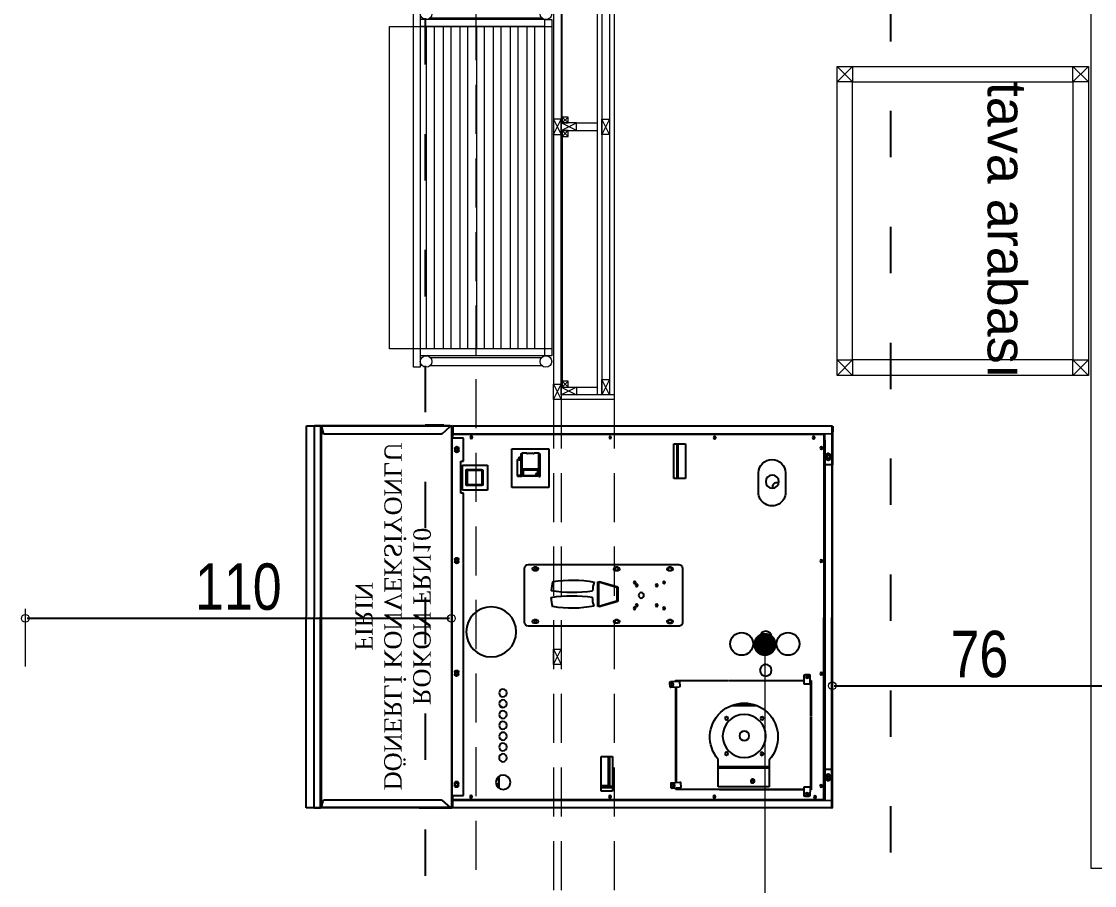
# Model space of a CAD drawing. Header units: millimetres. Extents: x 54215 to 67697, y 23496 to 56611.
# Drawn here: x 57373.9 to 57651.6, y 44708.9 to 44932.6 of the extents above; entities that cross this region are included whole.
import ezdxf

# ---------------------------------------------------------------- set-up
doc = ezdxf.new("R2010")
doc.units = ezdxf.units.MM
for name, pattern in [('ACAD_ISO03W100', [30, 12, -18]), ('DASHDOT', [1, 0.5, -0.25, 0, -0.25]), ('DASHED', [19.05, 12.7, -6.35])]:
    doc.linetypes.add(name, pattern=pattern)
for name, color, linetype, lineweight in [('- 0.25', 43, 'Continuous', 25), ('no3_ahsap gorunus on ince', 32, 'Continuous', 13), ('no3_ahşap gorunus on kalın', 22, 'Continuous', 15), ('no3_cam kesit arka', 141, 'Continuous', 18), ('no3_duvar kaplama', 8, 'Continuous', 0), ('no3_kutu profil gorunus', 8, 'Continuous', 0), ('no3_kutuprofil kesit', 74, 'Continuous', 18), ('no3_sıhhi tesisat işaretleri', 172, 'Continuous', 0), ('no3_tefriş izdüşüm', 87, 'Continuous', 15), ('no3_ölçü tefriş', 252, 'Continuous', 0), ('t_yazı', 154, 'Continuous', 25), ('ölçü', 4, 'Continuous', 13)]:
    doc.layers.add(name, color=color, linetype=linetype, lineweight=lineweight)
doc.layers.add('0 rölöve', color=7, linetype='Continuous', true_color=0xf1380e)
doc.layers.add('no3_alçıpan kesit', color=7, linetype='Continuous', lineweight=20, true_color=0xf5003d)
for name, color, linetype in [('S2000-019 Su Tes İşaretler', 5, 'Continuous'), ('SIH', 4, 'Continuous'), ('wall', 4, 'Continuous')]:
    doc.layers.add(name, color=color, linetype=linetype)
doc.styles.add('olcu', font='arial.ttf', dxfattribs={"width": 0.8})
doc.styles.get("Standard").update_dxf_attribs({"font": 'arial.ttf'})
doc.dimstyles.new('tufan', dxfattribs={"dimtxt": 12, "dimasz": 0.5, "dimexe": 1.25, "dimexo": 0.625, "dimgap": 2, "dimtad": 1, "dimdec": 0, "dimzin": 1, "dimtxsty": 'olcu', "dimblk1": 'sol', "dimblk2": 'sag', "dimsah": 1, "dimcen": 0, "dimse1": 1, "dimse2": 1, "dimclrd": 256, "dimclrt": 256, "dimadec": 0, "dimazin": 0, "dimtfac": 1, "dimtdec": 0, "dimtix": 1, "dimtmove": 0, "dimatfit": 2, "dimldrblk": 'NONE', "dimfxl": 1.25, "dimarcsym": 0})

# ---------------------------------------------------------------- blocks, each defined once
blk = doc.blocks.new('BLOKKKKKKKKKKKKKKKKK')
at = {"color": 1}
for p, q in [((18302.1, -50834.9), (18302.1, -51821.9)), ((18302.2, -50834.9), (18302.1, -50834.9)), ((18323.1, -50833.9), (18302.2, -50833.9)), ((18302.2, -50833.9), (18302.2, -50834.9)), ((18304.1, -50833.9), (18303.2, -50833.9)), ((18324.1, -50833.9), (18304.1, -50833.9)), ((18304.1, -50833.9), (18304.1, -50833.9)), ((18323.1, -50833.9), (18323.1, -51822.9)), ((18323.1, -50833.9), (18339.2, -50833.9)), ((18339.1, -50833.9), (18324.1, -50833.9)), ((18324.1, -50833.9), (18324.1, -50833.9)), ((18339.2, -50833.9), (18339.2, -50844.9)), ((18339.2, -50834.9), (18340.1, -50834.9)), ((18340.1, -50844.9), (18339.2, -50844.9)), ((18339.2, -50844.9), (18339.2, -51811.9)), ((18340.2, -50844.9), (18339.2, -50844.9)), ((18340.1, -50844.9), (18340.1, -50834.9)), ((18340.2, -50844.9), (18340.2, -51811.9)), ((18340.4, -50836), (18341.3, -50835.8)), ((18340.4, -50863.7), (18340.4, -50836)), ((18340.5, -50836), (18340.4, -50836)), ((18340.5, -50847.9), (18340.5, -50836)), ((18341.5, -50847.9), (18340.5, -50847.9)), ((18340.5, -50847.9), (18340.5, -51808.9)), ((18341.2, -50833.9), (18341.3, -50833.9)), ((18341.2, -50834.9), (18341.3, -50834.9)), ((18341.3, -50835.8), (18341.2, -50835)), ((18341.4, -50835), (18341.2, -50835)), ((18674.7, -50833.9), (18341.3, -50833.9)), ((18341.3, -50833.9), (18341.3, -50833.9)), ((18341.3, -50834.9), (18341.3, -50834.9)), ((18674.5, -50835), (18341.4, -50835)), ((18341.4, -50835), (18345.9, -50853.2)), ((18341.5, -50847.9), (18341.5, -50835.5)), ((18341.5, -50847.9), (18341.5, -51808.9)), ((18594.9, -50833.9), (18594.9, -50833.8)), ((18678.9, -50833.8), (18594.9, -50833.8)), ((18594.9, -50833.9), (18678.8, -50833.9)), ((18594.9, -50833.9), (18594.9, -50833.9)), ((18653.4, -50854.2), (18674.5, -50835)), ((18674.5, -50834.9), (18677.9, -50834.9)), ((18674.7, -50833.9), (18674.8, -50833.9)), ((18674.8, -50833.9), (18678.8, -50833.9)), ((18674.8, -50834.9), (18674.8, -50833.9)), ((18677.9, -50834.9), (18678.8, -50834.9)), ((18677.9, -51821.9), (18677.9, -50834.9)), ((18678.9, -50834.9), (18677.9, -50834.9)), ((18678.8, -50834.9), (18678.8, -50833.9)), ((18678.8, -50833.9), (18678.8, -50834.9)), ((18678.8, -50834.9), (18679.8, -50834.9)), ((18678.8, -50834.9), (18678.9, -50834.9)), ((18678.9, -50833.8), (18678.9, -50834.9)), ((18678.9, -50834.9), (18678.9, -50834.9)), ((18678.9, -50834.9), (18678.9, -50834.9)), ((18678.9, -50835), (18678.9, -50834.9)), ((18678.9, -50835), (18679.9, -50835)), ((18678.9, -50835), (18678.9, -50858.8)), ((18679.8, -50834.9), (18679.8, -50835)), ((18679.9, -50835), (18679.9, -50834.9)), ((18680.9, -50834.9), (18679.9, -50834.9)), ((18679.9, -50835), (18679.9, -50858.8)), ((18680.9, -50833.9), (18680.9, -50833.8)), ((19662.9, -50833.8), (18680.9, -50833.8)), ((19662.9, -50833.9), (18680.9, -50833.9)), ((18680.9, -50834.9), (18680.9, -50833.9)), ((18680.9, -50863.9), (18680.9, -50834.9)), ((18680.9, -50834.9), (18680.9, -50853.9)), ((19662.9, -50834.9), (18680.9, -50834.9)), ((18680.9, -50836.4), (18680.9, -50836.4)), ((18680.9, -50836.4), (18680.9, -50836.4)), ((19662.9, -50833.8), (19662.9, -50833.9)), ((19662.9, -50833.9), (19662.9, -50834.9)), ((19662.9, -50834.8), (19662.9, -50834.9)), ((19662.9, -50834.8), (19663.9, -50834.8)), ((19662.9, -50853.9), (19662.9, -50834.9)), ((19662.9, -50834.9), (19662.9, -50854.9)), ((19662.9, -50834.9), (19663.9, -50834.9)), ((19663.9, -50834.9), (19663.9, -50834.8)), ((19663.9, -50834.9), (19663.9, -50854.9)), ((18340.5, -50864.8), (18340.3, -50864.8)), ((18340.5, -50863.7), (18340.4, -50863.7)), ((18347.9, -50854.7), (18652, -50854.7)), ((18678.9, -50858.8), (18679.9, -50858.8)), ((18678.9, -51798), (18678.9, -50858.8)), ((18678.9, -51790.9), (18678.9, -50865.9)), ((18678.9, -50865.9), (18708.9, -50865.9)), ((18679.9, -50863.9), (18679.9, -50858.8)), ((18680.9, -50863.9), (18679.9, -50863.9)), ((18680.9, -50849.8), (18680.9, -50849.8)), ((18680.9, -50851.9), (18680.9, -50851.9)), ((18680.9, -50853.9), (19662.9, -50853.9)), ((18680.9, -50854.1), (18680.9, -50853.9)), ((18680.9, -50854.9), (18680.9, -50854.1)), ((19644.8, -50854.1), (18680.9, -50854.1)), ((19644.8, -50854.1), (18680.9, -50854.1)), ((19641.6, -50854.9), (18680.9, -50854.9)), ((18680.9, -50855.9), (19642.2, -50855.9)), ((18708.9, -50865.9), (18708.9, -51648.5)), ((19086, -50864.9), (19090.8, -50864.9)), ((19356.4, -50864.9), (19361.2, -50864.9)), ((19590.7, -50866.3), (19591.2, -50887.3)), ((19603.6, -50864), (19592.6, -50864.3)), ((19595, -50868.9), (19601.5, -50868.9)), ((19606.2, -50886.9), (19605.7, -50865.9)), ((19616.5, -50864.9), (19619.9, -50864.9)), ((19619.9, -50864.9), (19619.9, -50860.3)), ((19642.2, -50855.9), (19642.2, -51800.7)), ((19643.2, -51800.1), (19643.2, -50856.4)), ((19644, -50868.6), (19643.2, -50868.6)), ((19643.2, -50870.2), (19643.9, -50870.2)), ((19643.9, -51786.7), (19643.9, -50870.2)), ((19643.9, -50870.2), (19643.9, -51786.7)), ((19643.9, -50870.2), (19644, -50870.2)), ((19644, -50855), (19645.1, -50853.9)), ((19644, -50933.9), (19644, -50855)), ((19662.9, -50853.9), (19662.9, -50933.9)), ((19662.9, -50854.9), (19662.9, -50933.9)), ((19662.9, -50854.9), (19663.9, -50854.9)), ((19663.9, -50854.9), (19663.9, -50933.9)), ((18686.4, -50897.4), (18686.4, -50892.4)), ((18696.4, -50892.4), (18696.4, -50897.4)), ((18793.6, -50896.5), (18798, -50896.5)), ((18798, -50896.5), (18798, -50887.8)), ((18799.9, -50914.8), (18799.9, -50886)), ((18800.9, -50915.6), (18800.9, -50885.2)), ((19095.2, -50877.7), (19065.2, -50877.7)), ((19065.2, -50877.7), (19065.2, -50967.7)), ((19065.2, -50890.4), (19095.2, -50890.4)), ((19065.2, -50892.1), (19084.9, -50892.1)), ((19066.8, -50888.4), (19066.8, -50890.4)), ((19068.4, -50886.9), (19069.4, -50886.9)), ((19069.4, -50886.9), (19095.2, -50886.9)), ((19084.9, -50892.1), (19084.9, -50967.7)), ((19084.9, -50892.1), (19087.9, -50892.1)), ((19087.9, -50892.1), (19087.9, -50967.7)), ((19095.2, -50967.7), (19095.2, -50877.7)), ((19247.1, -50886.5), (19246.4, -50897.4)), ((19248.2, -50899.6), (19269.2, -50901.1)), ((19270.2, -50886.1), (19249.3, -50884.6)), ((19249.9, -50890.4), (19255.6, -50890.4)), ((19266, -50881.6), (19258.5, -50881.6)), ((19258.5, -50881.6), (19258.5, -50885.3)), ((19258.5, -50900.3), (19258.5, -50904.1)), ((19259.5, -50885.3), (19259.5, -50882.6)), ((19259.5, -50882.6), (19266, -50882.6)), ((19259.5, -50904.1), (19259.5, -50900.4)), ((19266, -50882.6), (19266, -50881.6)), ((19371.6, -50881.6), (19267, -50881.6)), ((19267, -50881.6), (19267, -50882.6)), ((19267, -50882.6), (19371.6, -50882.6)), ((19271.3, -50899.2), (19272.1, -50888.2)), ((19500.5, -50888.6), (19368.5, -50888.6)), ((19368.5, -50888.6), (19368.5, -50960)), ((19371.6, -50882.6), (19371.6, -50881.6)), ((19492.7, -50881.6), (19372.6, -50881.6)), ((19372.6, -50881.6), (19372.6, -50882.6)), ((19372.6, -50882.6), (19492.7, -50882.6)), ((19492.7, -50882.6), (19492.7, -50881.6)), ((19584.1, -50881.6), (19493.7, -50881.6)), ((19493.7, -50881.6), (19493.7, -50882.6)), ((19493.7, -50882.6), (19584.1, -50882.6)), ((19500.5, -50958.9), (19500.5, -50888.6)), ((19584.1, -50882.6), (19584.1, -50881.6)), ((19591.1, -50881.6), (19585.1, -50881.6)), ((19585.1, -50881.6), (19585.1, -50882.6)), ((19585.1, -50882.6), (19591.1, -50882.6)), ((19593.3, -50889.3), (19604.2, -50889)), ((19609, -50881.6), (19606.1, -50881.6)), ((19606.1, -50882.6), (19608, -50882.6)), ((19608, -50882.6), (19608, -50974.6)), ((19609, -50974.6), (19609, -50881.6)), ((19258.5, -50904.1), (19259.5, -50904.1)), ((19258.5, -50905.1), (19258.5, -51025.1)), ((19259.5, -50905.1), (19258.5, -50905.1)), ((19259.5, -51025.1), (19259.5, -50905.1)), ((19649, -50918.9), (19649, -50908.4)), ((19657, -50908.4), (19657, -50918.9)), ((19368.5, -50938.5), (19500.5, -50938.5)), ((19368.5, -50941.5), (19500.5, -50941.5)), ((19662.9, -50933.9), (19644, -50933.9)), ((19644.9, -50933.9), (19644.9, -51722.9)), ((19662.9, -50933.9), (19663.9, -50933.9)), ((19662.9, -50933.9), (19662.9, -51722.9)), ((19663.9, -50933.9), (19663.9, -51722.9)), ((19065.2, -50967.7), (19095.2, -50967.7)), ((19608, -50974.6), (19609, -50974.6)), ((19609, -50975.6), (19608, -50975.6)), ((19608, -50975.6), (19608, -51070.6)), ((19609, -51070.6), (19609, -50975.6)), ((19258.5, -51025.1), (19259.5, -51025.1)), ((19258.5, -51026.1), (19258.5, -51103.1)), ((19259.5, -51026.1), (19258.5, -51026.1)), ((19259.5, -51103.1), (19259.5, -51026.1)), ((18805.9, -51096.5), (18804.9, -51095.9)), ((18810.3, -51093.7), (18805.9, -51096.5)), ((19608, -51070.6), (19609, -51070.6)), ((19609, -51071.6), (19608, -51071.6)), ((19608, -51071.6), (19608, -51142.6)), ((19609, -51142.6), (19609, -51071.6)), ((19258.5, -51103.1), (19259.5, -51103.1)), ((19258.5, -51104.1), (19258.5, -51132.3)), ((19259.5, -51104.1), (19258.5, -51104.1)), ((19259.5, -51132.3), (19259.5, -51104.1)), ((19402.6, -51099.5), (19467.4, -51099.5)), ((19411.6, -51102.5), (19458.4, -51102.5)), ((19243.8, -51148.1), (19243.3, -51159.1)), ((19266.9, -51147.3), (19245.9, -51146.2)), ((19258.5, -51132.3), (19259.5, -51132.3)), ((19259.5, -51133.3), (19258.5, -51133.3)), ((19258.5, -51133.3), (19258.5, -51146.8)), ((19259.5, -51146.9), (19259.5, -51133.3)), ((19268.2, -51160.3), (19268.8, -51149.4)), ((19608, -51142.6), (19609, -51142.6)), ((19608, -51143.6), (19608, -51163.6)), ((19609, -51143.6), (19608, -51143.6)), ((19609, -51164.6), (19609, -51143.6)), ((18686.4, -51185.1), (18686.4, -51180.1)), ((18696.4, -51180.1), (18696.4, -51185.1)), ((19245.1, -51161.2), (19266.1, -51162.2)), ((19258.5, -51161.8), (19258.5, -51164.6)), ((19258.5, -51164.6), (19394.5, -51164.6)), ((19259.5, -51163.6), (19259.5, -51161.9)), ((19394.5, -51163.6), (19259.5, -51163.6)), ((19260.9, -51164.6), (19260.9, -51163.6)), ((19263.9, -51164.6), (19263.9, -51163.6)), ((19300.9, -51164.6), (19300.9, -51163.6)), ((19376.5, -51164.6), (19376.5, -51163.6)), ((19388, -51164.6), (19388, -51163.6)), ((19388, -51164.6), (19388, -51163.6)), ((19389.5, -51164.6), (19389.5, -51163.6)), ((19394.5, -51164.6), (19394.5, -51163.6)), ((19489.5, -51163.6), (19395.5, -51163.6)), ((19395.5, -51163.6), (19395.5, -51164.6)), ((19395.5, -51164.6), (19489.5, -51164.6)), ((19489.5, -51164.6), (19489.5, -51163.6)), ((19584.5, -51163.6), (19490.5, -51163.6)), ((19490.5, -51163.6), (19490.5, -51164.6)), ((19490.5, -51164.6), (19584.5, -51164.6)), ((19584.5, -51164.6), (19584.5, -51163.6)), ((19590.8, -51163.6), (19585.5, -51163.6)), ((19585.5, -51163.6), (19585.5, -51164.6)), ((19585.5, -51164.6), (19590.8, -51164.6)), ((19590.8, -51156.6), (19590.8, -51177.6)), ((19603.8, -51154.6), (19592.8, -51154.6)), ((19592.8, -51179.6), (19603.8, -51179.6)), ((19598, -51177.1), (19598, -51170.1)), ((19598.3, -51177.1), (19598.3, -51170.1)), ((19601.3, -51171.9), (19601.3, -51175.4)), ((19605.8, -51177.6), (19605.8, -51156.6)), ((19608, -51163.6), (19605.8, -51163.6)), ((19605.8, -51164.6), (19609, -51164.6)), ((18867.1, -51314.5), (18867.1, -51454.5)), ((19266.1, -51304.5), (18877.1, -51304.5)), ((18897.9, -51312.1), (18891.9, -51312.1)), ((19101.7, -51312.3), (19100.6, -51312.4)), ((19107.7, -51312.3), (19101.7, -51312.3)), ((19108.4, -51312.1), (19102.4, -51312.1)), ((19239.7, -51312.3), (19238.6, -51312.4)), ((19245.7, -51312.3), (19239.7, -51312.3)), ((19246.4, -51312.1), (19240.4, -51312.1)), ((19276.1, -51454.5), (19276.1, -51314.5)), ((18897.9, -51321.1), (18891.9, -51321.1)), ((19108.4, -51321.1), (19102.4, -51321.1)), ((19246.4, -51321.1), (19240.4, -51321.1)), ((19058.3, -51355.6), (19056.3, -51355.6)), ((19056.3, -51355.6), (19056.3, -51419.7)), ((19058.3, -51419.7), (19058.3, -51355.6)), ((19059.9, -51354.7), (19059.3, -51356.7)), ((19059.3, -51356.7), (19105.3, -51370.1)), ((19105.8, -51368.1), (19059.9, -51354.7)), ((19084.9, -51362), (19084.9, -51364.1)), ((19087.9, -51362.9), (19087.9, -51365)), ((19089.7, -51363.4), (19089.7, -51365.5)), ((19105.3, -51370.1), (19105.8, -51368.1)), ((19108.6, -51369), (19106.6, -51369)), ((19106.6, -51369), (19106.6, -51406.2)), ((19108.6, -51406.2), (19108.6, -51369)), ((19056.3, -51419.7), (19058.3, -51419.7)), ((19105.3, -51405.2), (19059.3, -51418.6)), ((19059.3, -51418.6), (19059.9, -51420.5)), ((19059.9, -51420.5), (19105.8, -51407.1)), ((19084.9, -51411.1), (19084.9, -51413.2)), ((19087.9, -51410.3), (19087.9, -51412.4)), ((19089.7, -51409.8), (19089.7, -51411.8)), ((19105.8, -51407.1), (19105.3, -51405.2)), ((19106.6, -51406.2), (19108.6, -51406.2)), ((18897.9, -51448.2), (18891.9, -51448.2)), ((18897.9, -51457.2), (18891.9, -51457.2)), ((19101.7, -51448.4), (19100.6, -51448.5)), ((19107.7, -51448.4), (19101.7, -51448.4)), ((19108.4, -51448.2), (19102.4, -51448.2)), ((19108.4, -51457.2), (19102.4, -51457.2)), ((19239.7, -51448.4), (19238.6, -51448.5)), ((19245.7, -51448.4), (19239.7, -51448.4)), ((19246.4, -51448.2), (19240.4, -51448.2)), ((19246.4, -51457.2), (19240.4, -51457.2)), ((18686.4, -51476.8), (18686.4, -51471.8)), ((18696.4, -51471.8), (18696.4, -51476.8)), ((18877.1, -51464.5), (19266.1, -51464.5)), ((18708.9, -51648.5), (18701.9, -51648.5)), ((18701.9, -51648.5), (18701.9, -51731.4)), ((19472.3, -51651.5), (19472.3, -51701.5)), ((19542.3, -51701.5), (19542.3, -51651.5)), ((18771, -51656.6), (18706, -51656.6)), ((18706, -51656.6), (18706, -51721.6)), ((18756.7, -51668.9), (18715.7, -51668.9)), ((18715.7, -51668.9), (18715.7, -51709.9)), ((18758.5, -51669.1), (18718.5, -51669.1)), ((18718.5, -51669.1), (18718.5, -51709.1)), ((18757.5, -51670.1), (18719.5, -51670.1)), ((18719.5, -51670.1), (18719.5, -51708.1)), ((18756.7, -51669.1), (18756.7, -51668.9)), ((18756.7, -51708.1), (18756.7, -51670.1)), ((18757.5, -51708.1), (18757.5, -51670.1)), ((18758.5, -51709.1), (18758.5, -51669.1)), ((18771, -51721.6), (18771, -51656.6)), ((18929.6, -51663.7), (18834.2, -51663.7)), ((18834.2, -51663.7), (18834.2, -51763.7)), ((18929.6, -51763.7), (18929.6, -51663.7)), ((18718.5, -51709.1), (18758.5, -51709.1)), ((18719.5, -51708.1), (18757.5, -51708.1)), ((18756.7, -51709.9), (18756.7, -51709.1)), ((18848.9, -51694.9), (18848.9, -51692.3)), ((18857.9, -51692.3), (18848.9, -51692.3)), ((18848.9, -51694.9), (18848.9, -51736.3)), ((18857.9, -51694.9), (18848.9, -51694.9)), ((18857.9, -51694.9), (18857.9, -51692.3)), ((18857.9, -51708.2), (18857.9, -51694.9)), ((18860.9, -51694.9), (18857.9, -51694.9)), ((18857.9, -51694.9), (18857.9, -51734)), ((18857.9, -51708.2), (18857.9, -51749.6)), ((18857.9, -51708.2), (18860.9, -51708.2)), ((18860.9, -51708.2), (18860.9, -51694.9)), ((18860.9, -51708.2), (18860.9, -51710.8)), ((18903.9, -51708.2), (18860.9, -51708.2)), ((18860.9, -51708.2), (18860.9, -51710.8)), ((18862.4, -51708.2), (18862.4, -51694)), ((18862.4, -51694), (18902.4, -51694)), ((18863.4, -51695), (18901.4, -51695)), ((18863.4, -51708.2), (18863.4, -51695)), ((18898, -51701.2), (18894.7, -51695)), ((18901.4, -51699.4), (18898, -51701.2)), ((18901.4, -51695), (18901.4, -51708.2)), ((18902.4, -51694), (18902.4, -51708.2)), ((18902.9, -51694.2), (18902.4, -51694.2)), ((18902.9, -51698.6), (18902.4, -51698.8)), ((18902.9, -51708.2), (18902.9, -51694.2)), ((18903.9, -51692.3), (18906.9, -51692.3)), ((18903.9, -51692.3), (18903.9, -51708.2)), ((18903.9, -51710.8), (18903.9, -51708.2)), ((18903.9, -51708.2), (18906.9, -51708.2)), ((18906.9, -51692.3), (18906.9, -51708.2)), ((18906.9, -51708.2), (18906.9, -51749.6)), ((19283.2, -51686.7), (19253.2, -51686.7)), ((19253.2, -51686.7), (19253.2, -51776.7)), ((19260.9, -51776.7), (19260.9, -51686.7)), ((19263.9, -51776.7), (19263.9, -51686.7)), ((19283.2, -51776.7), (19283.2, -51686.7)), ((18701.9, -51731.4), (18708.9, -51731.4)), ((18706, -51721.6), (18771, -51721.6)), ((18708.9, -51731.4), (18708.9, -51790.9)), ((18715.7, -51709.9), (18756.7, -51709.9)), ((18852.4, -51736.3), (18848.9, -51736.3)), ((18857.9, -51734), (18852.4, -51734)), ((18852.4, -51742.5), (18852.4, -51734)), ((18903.9, -51710.8), (18860.9, -51710.8)), ((18860.9, -51710.8), (18860.9, -51752.2)), ((18903.9, -51710.8), (18903.9, -51752.2)), ((19662.9, -51722.9), (19644, -51722.9)), ((19644, -51722.9), (19644, -51801.8)), ((19662.9, -51801.9), (19662.9, -51722.9)), ((19663.9, -51722.9), (19662.9, -51722.9)), ((19662.9, -51722.9), (19662.9, -51802.9)), ((19663.9, -51801.9), (19663.9, -51722.9)), ((18686.4, -51764.4), (18686.4, -51759.4)), ((18696.4, -51759.4), (18696.4, -51764.4)), ((18834.2, -51763.7), (18929.6, -51763.7)), ((18852.4, -51742.5), (18857.9, -51742.5)), ((18872.9, -51752.2), (18860.9, -51752.2)), ((18872.9, -51751.4), (18874.4, -51751.4)), ((18872.9, -51752.2), (18872.9, -51751.4)), ((18874.4, -51751.4), (18874.4, -51752.2)), ((18874.4, -51752.2), (18890.4, -51752.2)), ((18890.4, -51751.4), (18891.9, -51751.4)), ((18890.4, -51752.2), (18890.4, -51751.4)), ((18891.9, -51751.4), (18891.9, -51752.2)), ((18903.9, -51752.2), (18891.9, -51752.2)), ((19649, -51738), (19649, -51748.5)), ((19657, -51748.5), (19657, -51738)), ((18340.3, -51792), (18340.5, -51792)), ((18708.9, -51790.9), (18678.9, -51790.9)), ((19253.2, -51776.4), (19260.9, -51776.4)), ((19253.2, -51776.7), (19283.2, -51776.7)), ((19643.9, -51786.7), (19643.2, -51786.7)), ((19644, -51787.9), (19643.2, -51787.9)), ((19644, -51786.7), (19643.9, -51786.7)), ((18339.2, -51811.9), (18339.2, -51822.9)), ((18339.2, -51811.9), (18340.2, -51811.9)), ((18340.4, -51793.1), (18340.4, -51820.9)), ((18340.4, -51793.1), (18340.5, -51793.1)), ((18340.5, -51808.9), (18340.5, -51820.9)), ((18340.5, -51808.9), (18341.5, -51808.9)), ((18341.4, -51821.8), (18345.9, -51803.6)), ((18341.5, -51821.3), (18341.5, -51808.9)), ((18347.9, -51802.1), (18652, -51802.1)), ((18653.4, -51802.6), (18674.5, -51821.8)), ((18678.9, -51821.8), (18678.9, -51798)), ((18679.9, -51798), (18678.9, -51798)), ((18679.9, -51792.9), (18680.9, -51792.9)), ((18679.9, -51792.9), (18679.9, -51798)), ((18679.9, -51821.8), (18679.9, -51798)), ((18680.9, -51792.9), (18680.9, -51821.9)), ((19642.2, -51800.7), (18680.9, -51800.7)), ((18680.9, -51801.7), (19641.6, -51801.7)), ((18680.9, -51802.4), (18680.9, -51801.7)), ((19644.6, -51802.4), (18680.9, -51802.4)), ((18680.9, -51802.9), (18680.9, -51802.4)), ((19644.5, -51802.4), (18680.9, -51802.4)), ((18680.9, -51821.9), (18680.9, -51802.9)), ((18680.9, -51802.9), (19662.9, -51802.9)), ((18680.9, -51806.8), (18680.9, -51806.8)), ((18680.9, -51808.9), (18680.9, -51808.9)), ((19644, -51801.8), (19645.1, -51802.9)), ((19662.9, -51821.9), (19662.9, -51801.9)), ((19663.9, -51801.9), (19662.9, -51801.9)), ((19662.9, -51802.9), (19662.9, -51821.9)), ((19662.9, -51803.4), (19662.9, -51803.4)), ((19663.9, -51821.9), (19663.9, -51801.9)), ((19664.4, -51821.9), (19664.4, -51808.9)), ((18302.1, -51821.9), (18302.2, -51821.9)), ((18302.2, -51821.9), (18302.1, -51821.9)), ((18302.2, -51821.9), (18302.2, -51822.9)), ((18302.2, -51822.9), (18323.1, -51822.9)), ((18303.2, -51822.9), (18304.1, -51822.9)), ((18304.1, -51822.9), (18324.1, -51822.9)), ((18304.1, -51822.9), (18304.1, -51822.9)), ((18339.2, -51822.9), (18323.1, -51822.9)), ((18324.1, -51822.9), (18324.1, -51822.9)), ((18324.1, -51822.9), (18339.1, -51822.9)), ((18340.4, -51820.9), (18340.5, -51820.9)), ((18340.4, -51820.9), (18341.3, -51821)), ((18340.5, -51820.9), (18341.4, -51821)), ((18341.3, -51821), (18341.2, -51821.8)), ((18341.3, -51821.8), (18341.2, -51821.8)), ((18341.2, -51821.9), (18341.3, -51821.9)), ((18341.2, -51822.9), (18341.3, -51822.9)), ((18341.4, -51821), (18341.3, -51821.8)), ((18341.4, -51821.8), (18341.3, -51821.8)), ((18341.3, -51821.9), (18341.3, -51821.9)), ((18674.7, -51822.9), (18341.3, -51822.9)), ((18341.3, -51822.9), (18341.3, -51822.9)), ((18674.5, -51821.8), (18341.4, -51821.8)), ((18609.5, -51822.9), (18609.5, -51824.4)), ((18619.5, -51824.4), (18609.5, -51824.4)), ((18619.5, -51822.9), (18619.5, -51824.4)), ((18647.8, -51824.4), (18619.5, -51824.4)), ((18647.8, -51822.9), (18647.8, -51824.4)), ((18657.8, -51824.4), (18647.8, -51824.4)), ((18657.8, -51822.9), (18657.8, -51824.4)), ((18677.9, -51821.9), (18674.5, -51821.9)), ((18674.7, -51822.9), (18674.8, -51822.9)), ((18674.8, -51822.9), (18674.8, -51821.9)), ((18674.8, -51822.9), (18678.8, -51822.9)), ((18677.9, -51821.9), (18678.8, -51821.9)), ((18677.9, -51821.9), (18678.9, -51821.9)), ((18678.8, -51822.9), (18678.8, -51821.9)), ((18678.8, -51821.9), (18678.8, -51822.9)), ((18678.9, -51822.9), (18678.8, -51822.9)), ((18678.8, -51822.9), (18678.8, -51822.9)), ((18678.8, -51822.9), (18678.8, -51822.9)), ((18678.8, -51822.9), (18678.8, -51822.9)), ((18679.9, -51821.8), (18678.9, -51821.8)), ((18678.9, -51821.9), (18678.9, -51821.8)), ((18678.9, -51821.9), (18678.9, -51822.9)), ((18678.9, -51821.9), (18679.8, -51821.9)), ((18679.8, -51821.8), (18679.8, -51821.9)), ((18679.9, -51821.8), (18679.9, -51821.9)), ((18679.9, -51821.9), (18680.9, -51821.9)), ((18680.9, -51822.9), (18680.9, -51821.9)), ((19662.9, -51821.9), (18680.9, -51821.9)), ((18680.9, -51821.9), (18680.9, -51822.9)), ((18680.9, -51821.9), (18680.9, -51821.9)), ((18680.9, -51822.9), (18680.9, -51822.9)), ((19662.9, -51822.9), (18680.9, -51822.9)), ((19662.9, -51822.9), (19662.9, -51821.9)), ((19662.9, -51821.9), (19663.9, -51821.9)), ((19662.9, -51822.9), (19662.9, -51821.9)), ((19662.9, -51821.9), (19662.9, -51821.9)), ((19662.9, -51822.9), (19662.9, -51822.9)), ((19663.4, -51822.9), (19662.9, -51822.9)), ((19663.4, -51822.9), (19663.4, -51821.9))]:
    blk.add_line(p, q, dxfattribs=at)
for centre, radius in [((18729, -50863.1), 3), ((19088.4, -50863.1), 3), ((19358.8, -50863.1), 3), ((19598.3, -50870.1), 3.5), ((19618.9, -50863.1), 3), ((18691.6, -50894.9), 3.5), ((18811.9, -50900.4), 18.8), ((19252.7, -50892.4), 3.5), ((19457.5, -50904), 5), ((19457.5, -50904), 3.35), ((19634.9, -50891.2), 3), ((19653, -50913.2), 3.5), ((18811.2, -50963.7), 10), ((18811.2, -50991.7), 10), ((19435.8, -51020.5), 55.9), ((19389.8, -50974.5), 4.1), ((19481.8, -50974.5), 4.1), ((18811.2, -51019.7), 10), ((19436, -51021), 12.5), ((18811.2, -51047.7), 10), ((18811.2, -51075.7), 10), ((19389.8, -51066.5), 4.1), ((19481.8, -51066.5), 4.1), ((18811.2, -51103.7), 10), ((18811.2, -51131.7), 10), ((19249.5, -51153.9), 3.5), ((18691.6, -51182.6), 3.5), ((19491.2, -51190.7), 15), ((19598.3, -51173.6), 3.5), ((19634.9, -51182.2), 3), ((18780.9, -51289.7), 64.8), ((19491.2, -51276.7), 15), ((19493, -51277), 7), ((18894.2, -51316.8), 3.5), ((19151.6, -51351.3), 3), ((19157.1, -51358.5), 3), ((19209.1, -51358.5), 3), ((19228.1, -51351.3), 3), ((19169.1, -51384.5), 7), ((19151.6, -51417.8), 3), ((19157.1, -51410.5), 3), ((19209.1, -51410.5), 3), ((19228.1, -51417.8), 3), ((18894.2, -51452.9), 3.5), ((18691.6, -51474.3), 3.5), ((19634.9, -51473.7), 3), ((19508, -51679), 17), ((18691.6, -51761.9), 3.5), ((19634.9, -51766.2), 3), ((19653, -51743.2), 3.5), ((18729, -51793.1), 3), ((19088.4, -51793.1), 3), ((19358.8, -51793.1), 3), ((19614.9, -51793.1), 3)]:
    blk.add_circle(centre, radius, dxfattribs=at)
for centre, radius, start, end in [((18343.4, -50864), 3, 175.1425, 196.2943), ((18347.9, -50852.7), 2, 194.0362, 270), ((18652, -50852.7), 2, 270, 312.2737), ((19592.7, -50866.3), 2, 91.4327, 181.4327), ((19603.7, -50866), 2, 1.4327, 91.4327), ((18691.4, -50892.4), 5, 0, 180), ((18691.4, -50897.4), 5, 180, 0), ((19248.4, -50897.6), 2, 175.94, 265.94), ((19249.1, -50886.6), 2, 85.94, 175.94), ((19269.3, -50899.1), 2, 265.94, 355.94), ((19270.1, -50888.1), 2, 355.94, 85.94), ((19593.2, -50887.3), 2, 181.4327, 271.4327), ((19604.2, -50887), 2, 271.4327, 1.4327), ((19653, -50908.4), 4, 0, 180), ((19653, -50918.9), 4, 180, 0), ((19435, -51017.6), 88, 139.085, 41.8994), ((19245.8, -51148.2), 2, 87.0539, 177.0539), ((19266.8, -51149.3), 2, 357.0539, 87.0539), ((18691.4, -51180.1), 5, 0, 180), ((19245.2, -51159.2), 2, 177.0539, 267.0539), ((19266.2, -51160.2), 2, 267.0539, 357.0539), ((19592.8, -51156.6), 2, 90, 180), ((19592.8, -51177.6), 2, 180, 270), ((19603.8, -51156.6), 2, 0, 90), ((19603.8, -51177.6), 2, 270, 0), ((18691.4, -51185.1), 5, 180, 0), ((18877.1, -51314.5), 10, 90, 180), ((18891.9, -51316.6), 4.5, 90, 270), ((18897.9, -51316.6), 4.5, 270, 90), ((19102.4, -51316.6), 4.5, 90, 270), ((19105.4, -51316.6), 4.5, 109.1881, 70.8119), ((19107.7, -51316.8), 4.5, 293.4744, 90), ((19108.4, -51316.6), 4.5, 270, 90), ((19240.4, -51316.6), 4.5, 90, 270), ((19243.4, -51316.6), 4.5, 109.1881, 70.8119), ((19245.7, -51316.8), 4.5, 293.4744, 90), ((19246.4, -51316.6), 4.5, 270, 90), ((19266.1, -51314.5), 10, 0, 90), ((18989.6, -51651.4), 300.3, 78.9491, 99.4139), ((18990.5, -51034.7), 348.8, 261.0402, 278.6872), ((18990.5, -51740.5), 348.8, 81.3128, 98.9598), ((18989.6, -51123.8), 300.3, 260.5861, 281.0509), ((18877.1, -51454.5), 10, 180, 270), ((18891.9, -51452.7), 4.5, 90, 270), ((18897.9, -51452.7), 4.5, 270, 90), ((19102.4, -51452.7), 4.5, 90, 270), ((19105.4, -51452.7), 4.5, 109.1881, 270), ((19105.4, -51452.7), 4.5, 270, 70.8119), ((19107.7, -51452.9), 4.5, 293.4744, 90), ((19108.4, -51452.7), 4.5, 270, 90), ((19240.4, -51452.7), 4.5, 90, 270), ((19243.4, -51452.7), 4.5, 109.1881, 270), ((19243.4, -51452.7), 4.5, 270, 70.8119), ((19245.7, -51452.9), 4.5, 293.4744, 90), ((19246.4, -51452.7), 4.5, 270, 90), ((19266.1, -51454.5), 10, 270, 0), ((18691.4, -51471.8), 5, 0, 180), ((18691.4, -51476.8), 5, 180, 0), ((19507.3, -51651.5), 35, 0, 180), ((19519.8, -51666.4), 10.6, 155.844, 270), ((19519.8, -51666.4), 10.6, 270, 297.915), ((18858.1, -51695.1), 2.82, 4.653, 93.9975), ((18860.7, -51707.9), 2.82, 184.653, 273.9975), ((18904.1, -51707.9), 2.82, 266.0025, 355.347), ((18903.9, -51708.2), 0.00938, 266.0025, 355.347), ((19507.3, -51701.5), 35, 180, 0), ((19653, -51738), 4, 0, 180), ((18691.4, -51759.4), 5, 0, 180), ((18691.4, -51764.4), 5, 180, 0), ((18860.7, -51749.4), 2.82, 184.653, 273.9975), ((18904.1, -51749.4), 2.82, 266.0025, 355.347), ((19653, -51748.5), 4, 180, 0), ((18343.4, -51792.9), 3, 163.7057, 184.8575), ((18347.9, -51804.1), 2, 90, 165.9638), ((18652, -51804.1), 2, 47.7263, 90), ((19663.4, -51808.9), 1.01, 0, 59.0125), ((18341.2, -51821.8), 1.1, 180, 270), ((18657.8, -51822.9), 1.51, 270, 0)]:
    blk.add_arc(centre, radius, start, end, dxfattribs=at)
for points, knots in [([(18341.3, -50833.9), (18341.3, -50833.9), (18341.2, -50833.9), (18341.2, -50834.1), (18341.2, -50834.1), (18341.2, -50834.3), (18341.2, -50834.5), (18341.2, -50834.7), (18341.2, -50834.9), (18341.2, -50835)], [0, 0, 0, 0, 0.25, 0.25, 0.5, 0.5, 0.75, 0.75, 1, 1, 1, 1]), ([(18341.4, -50835), (18341.4, -50834.9), (18341.4, -50834.7), (18341.4, -50834.5), (18341.4, -50834.3), (18341.4, -50834.1), (18341.4, -50834.1), (18341.3, -50833.9), (18341.3, -50833.9), (18341.3, -50833.9)], [0, 0, 0, 0, 0.25, 0.25, 0.5, 0.5, 0.75, 0.75, 1, 1, 1, 1]), ([(18674.7, -50833.9), (18674.7, -50833.9), (18674.7, -50833.9), (18674.6, -50834.1), (18674.6, -50834.1), (18674.6, -50834.3), (18674.6, -50834.5), (18674.5, -50834.7), (18674.5, -50834.9), (18674.5, -50835)], [0, 0, 0, 0, 0.25, 0.25, 0.5, 0.5, 0.75, 0.75, 1, 1, 1, 1]), ([(19641.6, -50854.9), (19641.7, -50854.9), (19641.8, -50855), (19642, -50855.3), (19642.1, -50855.6), (19642.2, -50855.9)], [0, 0, 0, 0, 0.5, 0.5, 1, 1, 1, 1]), ([(19642.2, -50855.9), (19642.4, -50856), (19642.7, -50856), (19643.1, -50856.2), (19643.2, -50856.3), (19643.2, -50856.4)], [0, 0, 0, 0, 0.5, 0.5, 1, 1, 1, 1]), ([(19642.2, -51800.7), (19642.1, -51800.9), (19642, -51801.2), (19641.8, -51801.6), (19641.7, -51801.7), (19641.6, -51801.7)], [0, 0, 0, 0, 0.5, 0.5, 1, 1, 1, 1]), ([(19643.2, -51800.1), (19643.2, -51800.2), (19643.1, -51800.3), (19642.7, -51800.5), (19642.4, -51800.6), (19642.2, -51800.7)], [0, 0, 0, 0, 0.5, 0.5, 1, 1, 1, 1]), ([(18341.3, -51822.9), (18341.3, -51822.9), (18341.2, -51822.9), (18341.2, -51822.8), (18341.2, -51822.7), (18341.2, -51822.5), (18341.2, -51822.4), (18341.2, -51822.1), (18341.2, -51822), (18341.2, -51821.8)], [0, 0, 0, 0, 0.25, 0.25, 0.5, 0.5, 0.75, 0.75, 1, 1, 1, 1]), ([(18341.4, -51821.8), (18341.4, -51822), (18341.4, -51822.1), (18341.4, -51822.4), (18341.4, -51822.5), (18341.4, -51822.7), (18341.4, -51822.8), (18341.3, -51822.9), (18341.3, -51822.9), (18341.3, -51822.9)], [0, 0, 0, 0, 0.25, 0.25, 0.5, 0.5, 0.75, 0.75, 1, 1, 1, 1]), ([(18674.7, -51822.9), (18674.7, -51822.9), (18674.7, -51822.9), (18674.6, -51822.8), (18674.6, -51822.7), (18674.6, -51822.5), (18674.6, -51822.4), (18674.5, -51822.1), (18674.5, -51822), (18674.5, -51821.8)], [0, 0, 0, 0, 0.25, 0.25, 0.5, 0.5, 0.75, 0.75, 1, 1, 1, 1]), ([(19663.3, -51821.9), (19663.3, -51822), (19663.3, -51822.3), (19663.4, -51822.6), (19663.4, -51822.8), (19663.4, -51822.9), (19663.4, -51822.9)], [0, 0, 0, 0, 0.23008, 0.48672, 0.74336, 1, 1, 1, 1])]:
    blk.add_open_spline(points, degree=3, knots=knots, dxfattribs=at)
for points in [[(18940.5, -51355.1), (18937.9, -51363.1), (18936.4, -51371.1), (18936.1, -51379.2)], [(19047.2, -51356.7), (19044.4, -51364.2), (19043.1, -51371.8), (19043.1, -51379.5)], [(18940.5, -51420.1), (18937.9, -51412.2), (18936.4, -51404.2), (18936.1, -51396)], [(19047.2, -51418.6), (19044.4, -51411.1), (19043.1, -51403.5), (19043.1, -51395.8)]]:
    blk.add_open_spline(points, degree=3, dxfattribs=at)
at = {"color": 2, "insert": (18624.2, -51329.8), "char_height": 45, "width": 1280.288, "attachment_point": 2, "rotation": 270}
blk.add_mtext('{\\fTimes New Roman|b0|i0|c162|p18;\\C23;ROKON FRN10 \\PDÖNERLİ KONVEKSİYONLU \\PFIRIN }', dxfattribs=at)
blk = doc.blocks.new('A$C3D6C2CD6')
at = {"rotation": 90}
blk.add_blockref('BLOKKKKKKKKKKKKKKKKK', (-50712.7, -18401.1), dxfattribs=at)
blk = doc.blocks.new('tava arbasi')
at = {"layer": 'no3_kutu profil gorunus'}
for points in [[(4229.72, 2644.04), (4309.72, 2644.04), (4309.72, 2709.04), (4229.72, 2709.04)], [(4233.72, 2648.04), (4305.72, 2648.04), (4305.72, 2705.04), (4233.72, 2705.04)]]:
    blk.add_lwpolyline(points, close=True, dxfattribs=at)
at = {"layer": 'no3_kutuprofil kesit'}
for p, q in [((4233.72, 2705.04), (4229.72, 2709.04)), ((4229.72, 2705.04), (4233.72, 2709.04)), ((4309.72, 2705.04), (4305.72, 2709.04)), ((4305.72, 2705.04), (4309.72, 2709.04)), ((4233.72, 2644.04), (4229.72, 2648.04)), ((4229.72, 2644.04), (4233.72, 2648.04)), ((4309.72, 2644.04), (4305.72, 2648.04)), ((4305.72, 2644.04), (4309.72, 2648.04))]:
    blk.add_line(p, q, dxfattribs=at)
for points in [[(4229.72, 2705.04), (4233.72, 2705.04), (4233.72, 2709.04), (4229.72, 2709.04)], [(4305.72, 2705.04), (4309.72, 2705.04), (4309.72, 2709.04), (4305.72, 2709.04)], [(4229.72, 2644.04), (4233.72, 2644.04), (4233.72, 2648.04), (4229.72, 2648.04)], [(4305.72, 2644.04), (4309.72, 2644.04), (4309.72, 2648.04), (4305.72, 2648.04)]]:
    blk.add_lwpolyline(points, close=True, dxfattribs=at)
blk = doc.blocks.new('sol')
at = {"layer": 'ölçü'}
blk.add_line((0, 5), (0, -25), dxfattribs=at)
blk.add_circle((0, 0), 2, dxfattribs=at)
blk = doc.blocks.new('sag')
at = {"layer": 'ölçü'}
blk.add_line((0, -5), (0, 25), dxfattribs=at)
blk.add_circle((0, 0), 2, dxfattribs=at)
blk = doc.blocks.new('*D437')
at = {"layer": 'Defpoints', "color": 0, "transparency": 16777216}
for p in [(57659.83, 44760.65), (57583.73, 44752.71), (57659.83, 44752.61)]:
    blk.add_point(p, dxfattribs=at)
at = {"layer": 'no3_ölçü tefriş', "lineweight": -2, "transparency": 16777216}
blk.add_line((57584.23, 44760.65), (57659.33, 44760.65), dxfattribs=at)
at = {"layer": 'no3_ölçü tefriş', "lineweight": -2, "transparency": 16777216, "xscale": 0.5, "yscale": 0.5, "zscale": 0.5, "rotation": 180}
blk.add_blockref('sol', (57583.73, 44760.65), dxfattribs=at)
at = {"layer": 'no3_ölçü tefriş', "lineweight": -2, "transparency": 16777216, "xscale": 0.5, "yscale": 0.5, "zscale": 0.5}
blk.add_blockref('sag', (57659.83, 44760.65), dxfattribs=at)
at = {"layer": 'no3_ölçü tefriş', "transparency": 16777216, "insert": (57621.78, 44768.78), "char_height": 12, "attachment_point": 5, "style": 'olcu'}
blk.add_mtext('76', dxfattribs=at)
blk = doc.blocks.new('_None')
blk = doc.blocks.new('*D440')
at = {"layer": 'Defpoints', "color": 0, "transparency": 16777216}
for p in [(57374.86, 44819.22), (57374.86, 44778.09), (57485.14, 44778.46)]:
    blk.add_point(p, dxfattribs=at)
at = {"layer": 'no3_ölçü tefriş', "lineweight": -2, "transparency": 16777216}
blk.add_line((57484.64, 44778.09), (57375.36, 44778.09), dxfattribs=at)
at = {"layer": 'no3_ölçü tefriş', "lineweight": -2, "transparency": 16777216, "xscale": 0.5, "yscale": 0.5, "zscale": 0.5, "rotation": 180}
blk.add_blockref('sag', (57374.86, 44778.09), dxfattribs=at)
at = {"layer": 'no3_ölçü tefriş', "lineweight": -2, "transparency": 16777216, "xscale": 0.5, "yscale": 0.5, "zscale": 0.5}
blk.add_blockref('sol', (57485.14, 44778.09), dxfattribs=at)
at = {"layer": 'no3_ölçü tefriş', "transparency": 16777216, "insert": (57430, 44786.22), "char_height": 12, "attachment_point": 5, "style": 'olcu'}
blk.add_mtext('110', dxfattribs=at)
blk = doc.blocks.new('plan girişblok')
at = {"layer": 'no3_alçıpan kesit'}
for p, q in [((4864.07, 2954.26), (4864.07, 2745.46)), ((4865.27, 2954.26), (4865.27, 2745.46)), ((4867.27, 2954.26), (4867.27, 2745.46)), ((4868.47, 2954.26), (4868.47, 2744.26)), ((4868.47, 2745.46), (4854.77, 2745.46)), ((4868.47, 2744.26), (4854.77, 2744.26))]:
    blk.add_line(p, q, dxfattribs=at)
at = {"layer": 'no3_cam kesit arka'}
for points in [[(4854.77, 2950.96), (4854.77, 2815.96), (4855.07, 2815.96), (4855.07, 2950.96)], [(4854.77, 2747.56), (4854.77, 2813.76), (4855.07, 2813.76), (4855.07, 2747.56)]]:
    blk.add_lwpolyline(points, close=True, dxfattribs=at)
at = {"layer": 'no3_duvar kaplama', "linetype": 'DASHED'}
blk.add_line((4832.77, 2603.46), (4832.77, 2934.26), dxfattribs=at)
at = {"layer": 'no3_duvar kaplama'}
for p, q in [((4852.77, 2881.46), (4852.77, 2816.86)), ((4858.77, 2815.86), (4864.07, 2815.86)), ((4858.77, 2813.86), (4864.07, 2813.86)), ((4852.77, 2812.86), (4852.77, 2748.26)), ((4858.77, 2747.46), (4864.07, 2747.46))]:
    blk.add_line(p, q, dxfattribs=at)
blk.add_lwpolyline([(4998.21, 2952.96), (4991.81, 2952.96), (4991.81, 2622.96), (4998.21, 2622.96)], close=True, dxfattribs=at)
at = {"layer": 'no3_kutuprofil kesit'}
for p, q in [((4852.77, 2812.86), (4854.77, 2816.86)), ((4852.77, 2816.86), (4854.77, 2812.86)), ((4855.07, 2815.86), (4856.57, 2817.36)), ((4856.57, 2815.86), (4855.07, 2817.36)), ((4867.27, 2812.86), (4865.27, 2816.86)), ((4867.27, 2816.86), (4865.27, 2812.86)), ((4858.77, 2813.86), (4854.77, 2815.86)), ((4854.77, 2813.86), (4858.77, 2815.86)), ((4855.07, 2812.36), (4856.57, 2813.86)), ((4856.57, 2812.36), (4855.07, 2813.86)), ((4867.27, 2745.46), (4865.27, 2749.46)), ((4867.27, 2749.46), (4865.27, 2745.46)), ((4852.77, 2748.26), (4854.77, 2744.26)), ((4852.77, 2744.26), (4854.77, 2748.26)), ((4858.77, 2747.46), (4854.77, 2745.46)), ((4854.77, 2747.46), (4858.77, 2745.46)), ((4855.07, 2747.46), (4856.57, 2748.96)), ((4856.57, 2747.46), (4855.07, 2748.96))]:
    blk.add_line(p, q, dxfattribs=at)
for points in [[(4854.77, 2816.86), (4852.77, 2816.86), (4852.77, 2812.86), (4854.77, 2812.86)], [(4855.07, 2815.86), (4856.57, 2815.86), (4856.57, 2817.36), (4855.07, 2817.36)], [(4865.27, 2816.86), (4867.27, 2816.86), (4867.27, 2812.86), (4865.27, 2812.86)], [(4854.77, 2815.86), (4854.77, 2813.86), (4858.77, 2813.86), (4858.77, 2815.86)], [(4855.07, 2812.36), (4856.57, 2812.36), (4856.57, 2813.86), (4855.07, 2813.86)], [(4865.27, 2749.46), (4867.27, 2749.46), (4867.27, 2745.46), (4865.27, 2745.46)], [(4854.77, 2744.26), (4852.77, 2744.26), (4852.77, 2748.26), (4854.77, 2748.26)], [(4854.77, 2745.46), (4854.77, 2747.46), (4858.77, 2747.46), (4858.77, 2745.46)], [(4855.07, 2747.46), (4856.57, 2747.46), (4856.57, 2748.96), (4855.07, 2748.96)]]:
    blk.add_lwpolyline(points, close=True, dxfattribs=at)
at = {"layer": 'no3_tefriş izdüşüm', "linetype": 'DASHED'}
for p, q in [((4852.77, 2744.26), (4852.77, 2539.76)), ((4854.77, 2744.26), (4854.77, 2539.76)), ((4868.47, 2744.26), (4868.47, 2538.46)), ((4852.77, 2679.66), (4854.77, 2675.66)), ((4852.77, 2675.66), (4854.77, 2679.66))]:
    blk.add_line(p, q, dxfattribs=at)
blk.add_lwpolyline([(4854.77, 2675.66), (4852.77, 2675.66), (4852.77, 2679.66), (4854.77, 2679.66)], close=True, dxfattribs=at)
blk = doc.blocks.new('ekmekrafıüstttt')
at = {"layer": 'no3_ahşap gorunus on kalın'}
for p, q in [((1429.43, 4409.46), (1429.43, 4377.26)), ((1431.23, 4409.46), (1431.23, 4377.26)), ((1514.63, 4409.46), (1514.63, 4377.26)), ((1516.43, 4409.46), (1516.43, 4377.26))]:
    blk.add_line(p, q, dxfattribs=at)
for points in [[(1429.43, 4411.26), (1516.43, 4411.26), (1516.43, 4409.46), (1429.43, 4409.46)], [(1426.43, 4377.26), (1519.43, 4377.26), (1519.43, 4375.46), (1426.43, 4375.46)]]:
    blk.add_lwpolyline(points, close=True, dxfattribs=at)
at = {"layer": 'no3_duvar kaplama'}
for p, q in [((1431.23, 4406.79, 2), (1514.63, 4406.79, 2)), ((1431.23, 4404.79, 2), (1514.63, 4404.79, 2)), ((1431.23, 4402.46, 2), (1514.63, 4402.46, 2)), ((1431.23, 4400.47, 2), (1514.63, 4400.47, 2)), ((1431.23, 4398.13, 2), (1514.63, 4398.13, 2)), ((1431.23, 4396.13, 2), (1514.63, 4396.13, 2)), ((1431.23, 4393.8, 2), (1514.63, 4393.8, 2)), ((1431.23, 4391.8, 2), (1514.63, 4391.8, 2)), ((1431.23, 4389.47, 2), (1514.63, 4389.47, 2)), ((1431.23, 4387.47, 2), (1514.63, 4387.47, 2)), ((1431.23, 4385.14, 2), (1514.63, 4385.14, 2)), ((1431.23, 4383.14, 2), (1514.63, 4383.14, 2)), ((1431.23, 4380.81, 2), (1514.63, 4380.81, 2)), ((1431.23, 4378.81, 2), (1514.63, 4378.81, 2))]:
    blk.add_line(p, q, dxfattribs=at)
at = {"layer": 'no3_kutuprofil kesit'}
for p, q in [((1426.88, 4379.83), (1426.88, 4408.68)), ((1428.98, 4379.83), (1428.98, 4408.68)), ((1516.88, 4379.83), (1516.88, 4408.68)), ((1518.98, 4379.83), (1518.98, 4408.68))]:
    blk.add_line(p, q, dxfattribs=at)
for centre in [(1427.93, 4409.76), (1517.93, 4409.76), (1427.93, 4378.76), (1517.93, 4378.76)]:
    blk.add_circle(centre, 1.5, dxfattribs=at)
blk = doc.blocks.new('A$C7E7D3E18')
at = {"layer": 'SIH', "linetype": 'Continuous', "const_width": 6}
blk.add_lwpolyline([(3, 6, 1), (9, 6, 1)], format="xyb", close=True, dxfattribs=at)
blk = doc.blocks.new('A$C6E87713E')
at = {"layer": 'S2000-019 Su Tes İşaretler'}
for centre in [(5.89, 6.3), (29.89, 6.3)]:
    blk.add_circle(centre, 5.89, dxfattribs=at)
blk.add_blockref('A$C7E7D3E18', (11.95, 0))

msp = doc.modelspace()

# ---------------------------------------------------------------- linework, layer by layer
at = {"layer": '- 0.25', "linetype": 'ACAD_ISO03W100'}
for p, q in [((57478.335, 45413.453), (57478.335, 44628.953)), ((57598.835, 44657.453), (57598.835, 45383.453))]:
    msp.add_line(p, q, dxfattribs=at)
at = {"layer": 'no3_ahsap gorunus on ince', "elevation": -2}
msp.add_lwpolyline([(57511.085, 44847.883), (57469.085, 44847.883), (57469.085, 44931.283), (57511.085, 44931.283)], close=True, dxfattribs=at)
at = {"layer": 'no3_sıhhi tesisat işaretleri'}
msp.add_line((57566.273, 44771.33, 0.34), (57566.273, 44534.765, 0.34), dxfattribs=at)

# ---------------------------------------------------------------- block references
at = {"extrusion": (0, 0, -1), "xscale": 0.0999999999999941, "yscale": 0.0999999999999941, "zscale": -0.0999999999999941, "rotation": 90.03018921985061}
msp.add_blockref('A$C3D6C2CD6', (-57457.434, 44716.906), dxfattribs=at)
at = {"layer": '0 rölöve'}
msp.add_blockref('plan girişblok', (52658.765, 42090.494), dxfattribs=at)
at = {"layer": '0 rölöve', "rotation": 270}
msp.add_blockref('ekmekrafıüstttt', (53099.829, 46362.514, -2), dxfattribs=at)
at = {"layer": '0 rölöve', "extrusion": (0, 0, -1), "zscale": -1, "rotation": 270}
msp.add_blockref('tava arbasi', (-60294.015, 49150.707), dxfattribs=at)
at = {"layer": 'wall', "color": 0, "linetype": 'DASHDOT', "xscale": 0.5, "yscale": 0.5, "zscale": 0.5}
msp.add_blockref('A$C6E87713E', (57557.298, 44768.33, 0.34), dxfattribs=at)

# ---------------------------------------------------------------- texts
at = {"layer": 't_yazı', "insert": (57623.768, 44916.99), "char_height": 10, "width": 307.91263, "attachment_point": 7, "rotation": 270}
msp.add_mtext('tava arabası', dxfattribs=at)

# ---------------------------------------------------------------- dimensions: what is measured, and where the dimension line sits
at = {"layer": 'no3_ölçü tefriş'}
for base, p1, p2, picture, middle in [((57374.865, 44778.089), (57485.143, 44778.463), (57374.865, 44819.222), '*D440', (57430.004, 44786.216)), ((57659.835, 44760.65), (57583.732, 44752.712), (57659.835, 44752.611), '*D437', (57621.783, 44768.777))]:
    dim = msp.add_linear_dim(base=base, p1=p1, p2=p2, dimstyle='tufan', dxfattribs=at)
    dim.commit()
    dim.dimension.update_dxf_attribs({"geometry": picture, "text_midpoint": middle})

doc.saveas('drawing.dxf')
